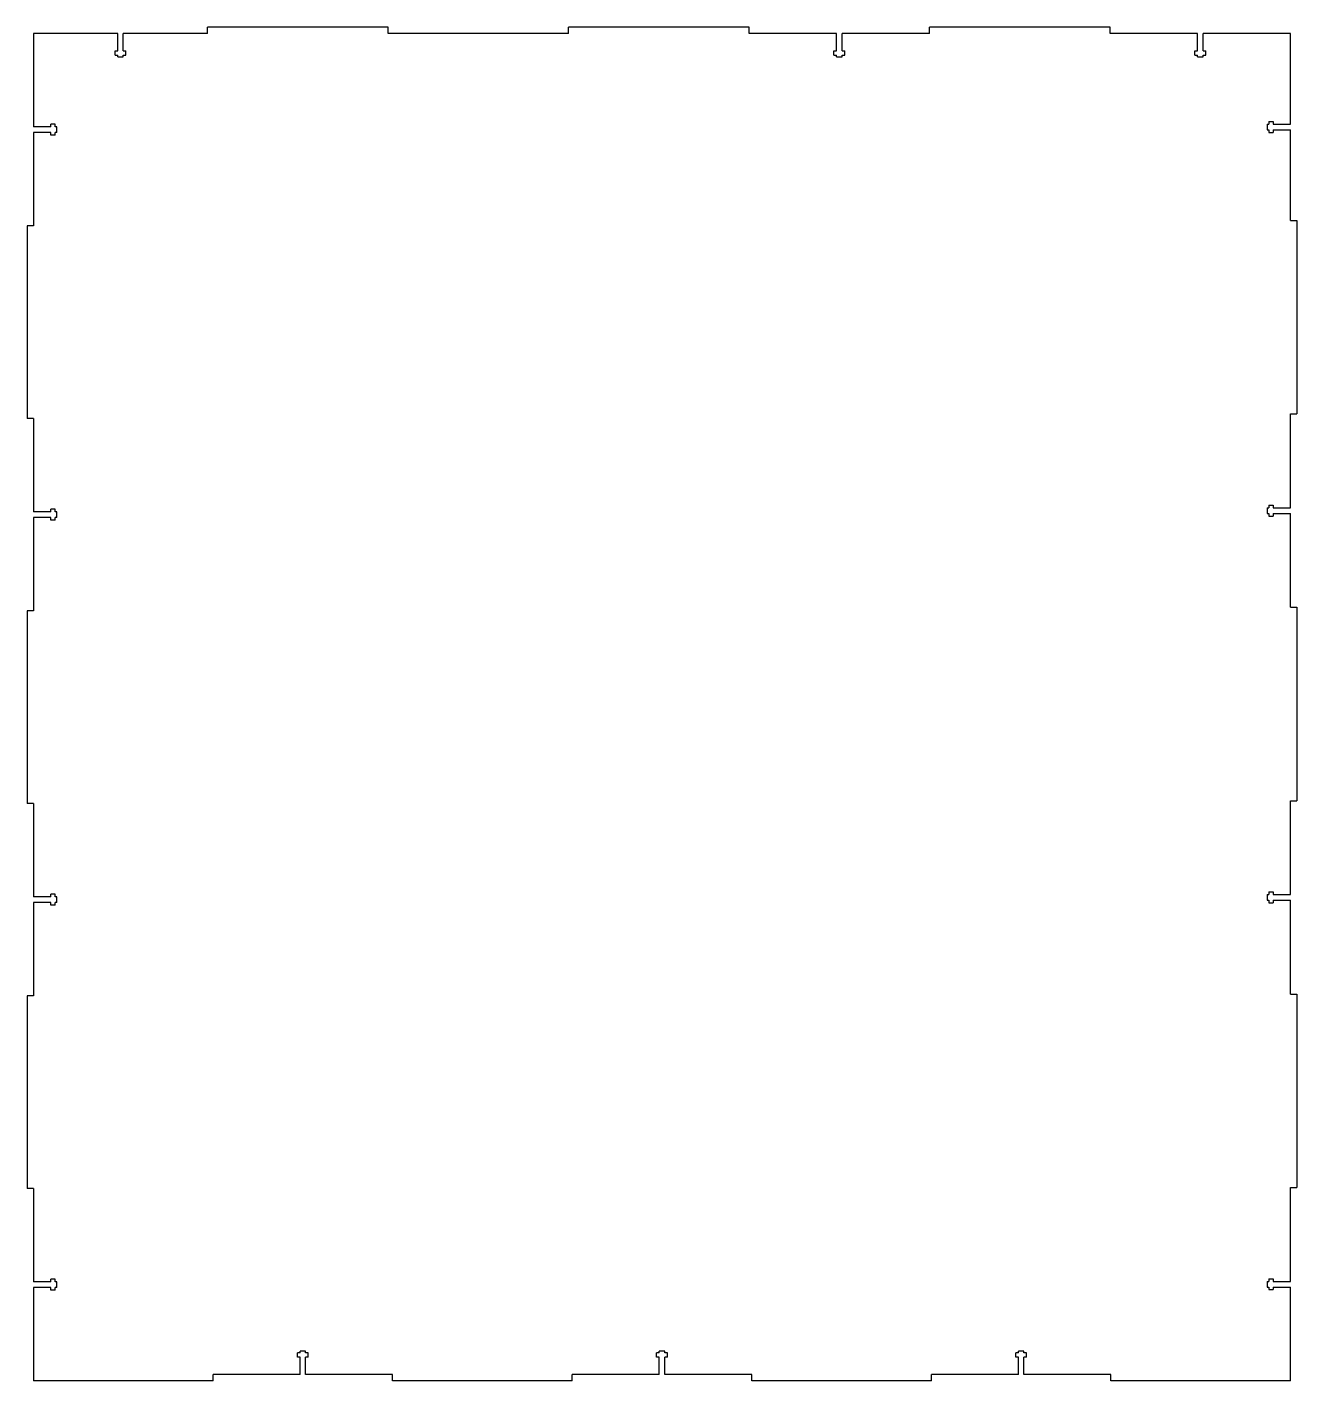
# Model space of a CAD drawing. Extents: x 32 to 633, y 194 to 835.
import ezdxf

# ---------------------------------------------------------------- set-up
doc = ezdxf.new("R2010")
doc.units = 0
doc.header["$LTSCALE"] = 12.7
doc.layers.add('VISIBLE', color=7, linetype='CONTINUOUS')

msp = doc.modelspace()

# ---------------------------------------------------------------- linework, layer by layer
at = {"layer": 'VISIBLE'}
for p, q in [((117.48, 831.79), (117.48, 834.79)), ((202.91, 834.79), (117.48, 834.79)), ((202.91, 831.79), (202.91, 834.79)), ((288.34, 831.79), (288.34, 834.79)), ((373.76, 834.79), (288.34, 834.79)), ((373.76, 831.79), (373.76, 834.79)), ((459.19, 831.79), (459.19, 834.79)), ((544.62, 834.79), (459.19, 834.79)), ((544.62, 831.79), (544.62, 834.79)), ((35.05, 831.79), (35.05, 787.54)), ((74.94, 831.79), (35.05, 831.79)), ((74.94, 823.6), (74.94, 831.79)), ((77.59, 823.6), (77.59, 831.79)), ((117.48, 831.79), (77.59, 831.79)), ((288.34, 831.79), (202.91, 831.79)), ((415.15, 831.79), (373.76, 831.79)), ((415.15, 823.6), (415.15, 831.79)), ((417.8, 823.6), (417.8, 831.79)), ((459.19, 831.79), (417.8, 831.79)), ((586.01, 831.79), (544.62, 831.79)), ((586.01, 823.6), (586.01, 831.79)), ((588.66, 823.6), (588.66, 831.79)), ((630.05, 831.79), (588.66, 831.79)), ((630.05, 788.82), (630.05, 831.79)), ((73.69, 823.6), (74.94, 823.6)), ((73.69, 821.45), (73.69, 823.6)), ((73.69, 821.45), (74.94, 821.45)), ((74.94, 820.64), (74.94, 821.45)), ((74.94, 820.64), (77.59, 820.64)), ((77.59, 823.6), (78.84, 823.6)), ((77.59, 820.64), (77.59, 821.45)), ((77.59, 821.45), (78.84, 821.45)), ((78.84, 821.45), (78.84, 823.6)), ((413.9, 823.6), (415.15, 823.6)), ((413.9, 821.45), (413.9, 823.6)), ((413.9, 821.45), (415.15, 821.45)), ((415.15, 820.64), (415.15, 821.45)), ((415.15, 820.64), (417.8, 820.64)), ((417.8, 823.6), (419.05, 823.6)), ((417.8, 820.64), (417.8, 821.45)), ((417.8, 821.45), (419.05, 821.45)), ((419.05, 821.45), (419.05, 823.6)), ((584.76, 823.6), (586.01, 823.6)), ((584.76, 821.45), (584.76, 823.6)), ((584.76, 821.45), (586.01, 821.45)), ((586.01, 820.64), (586.01, 821.45)), ((586.01, 820.64), (588.66, 820.64)), ((588.66, 823.6), (589.91, 823.6)), ((588.66, 820.64), (588.66, 821.45)), ((588.66, 821.45), (589.91, 821.45)), ((589.91, 821.45), (589.91, 823.6)), ((45.39, 788.79), (43.24, 788.79)), ((43.24, 787.54), (43.24, 788.79)), ((45.39, 787.54), (45.39, 788.79)), ((618.9, 788.82), (619.71, 788.82)), ((618.9, 788.82), (618.9, 786.17)), ((619.71, 790.07), (621.86, 790.07)), ((619.71, 790.07), (619.71, 788.82)), ((621.86, 790.07), (621.86, 788.82)), ((621.86, 788.82), (630.05, 788.82)), ((43.24, 787.54), (35.05, 787.54)), ((43.24, 784.89), (35.05, 784.89)), ((35.05, 784.89), (35.05, 740.64)), ((43.24, 783.64), (43.24, 784.89)), ((45.39, 783.64), (43.24, 783.64)), ((46.2, 787.54), (45.39, 787.54)), ((45.39, 783.64), (45.39, 784.89)), ((46.2, 784.89), (45.39, 784.89)), ((46.2, 784.89), (46.2, 787.54)), ((618.9, 786.17), (619.71, 786.17)), ((619.71, 786.17), (619.71, 784.92)), ((619.71, 784.92), (621.86, 784.92)), ((621.86, 786.17), (621.86, 784.92)), ((621.86, 786.17), (630.05, 786.17)), ((630.05, 743.21), (630.05, 786.17)), ((35.05, 740.64), (32.05, 740.64)), ((32.05, 740.64), (32.05, 649.5)), ((630.05, 743.21), (633.05, 743.21)), ((633.05, 743.21), (633.05, 651.64)), ((35.05, 649.5), (32.05, 649.5)), ((35.05, 649.5), (35.05, 605.25)), ((630.05, 651.64), (633.05, 651.64)), ((630.05, 607.18), (630.05, 651.64)), ((43.24, 605.25), (35.05, 605.25)), ((43.24, 602.6), (35.05, 602.6)), ((35.05, 602.6), (35.05, 558.36)), ((45.39, 606.5), (43.24, 606.5)), ((43.24, 605.25), (43.24, 606.5)), ((43.24, 601.35), (43.24, 602.6)), ((45.39, 605.25), (45.39, 606.5)), ((46.2, 605.25), (45.39, 605.25)), ((45.39, 601.35), (45.39, 602.6)), ((46.2, 602.6), (45.39, 602.6)), ((46.2, 602.6), (46.2, 605.25)), ((618.9, 607.18), (619.71, 607.18)), ((618.9, 607.18), (618.9, 604.53)), ((618.9, 604.53), (619.71, 604.53)), ((619.71, 608.43), (621.86, 608.43)), ((619.71, 608.43), (619.71, 607.18)), ((619.71, 604.53), (619.71, 603.28)), ((619.71, 603.28), (621.86, 603.28)), ((621.86, 608.43), (621.86, 607.18)), ((621.86, 607.18), (630.05, 607.18)), ((621.86, 604.53), (621.86, 603.28)), ((621.86, 604.53), (630.05, 604.53)), ((630.05, 560.07), (630.05, 604.53)), ((45.39, 601.35), (43.24, 601.35)), ((35.05, 558.36), (32.05, 558.36)), ((32.05, 558.36), (32.05, 467.21)), ((630.05, 560.07), (633.05, 560.07)), ((633.05, 560.07), (633.05, 468.5)), ((630.05, 468.5), (633.05, 468.5)), ((630.05, 424.04), (630.05, 468.5)), ((35.05, 467.21), (32.05, 467.21)), ((35.05, 467.21), (35.05, 422.97)), ((45.39, 424.22), (43.24, 424.22)), ((43.24, 422.97), (43.24, 424.22)), ((45.39, 422.97), (45.39, 424.22)), ((618.9, 424.04), (619.71, 424.04)), ((618.9, 424.04), (618.9, 421.39)), ((619.71, 425.29), (621.86, 425.29)), ((619.71, 425.29), (619.71, 424.04)), ((621.86, 425.29), (621.86, 424.04)), ((621.86, 424.04), (630.05, 424.04)), ((43.24, 422.97), (35.05, 422.97)), ((43.24, 420.32), (35.05, 420.32)), ((35.05, 420.32), (35.05, 376.07)), ((43.24, 419.07), (43.24, 420.32)), ((45.39, 419.07), (43.24, 419.07)), ((46.2, 422.97), (45.39, 422.97)), ((45.39, 419.07), (45.39, 420.32)), ((46.2, 420.32), (45.39, 420.32)), ((46.2, 420.32), (46.2, 422.97)), ((618.9, 421.39), (619.71, 421.39)), ((619.71, 421.39), (619.71, 420.14)), ((619.71, 420.14), (621.86, 420.14)), ((621.86, 421.39), (621.86, 420.14)), ((621.86, 421.39), (630.05, 421.39)), ((630.05, 376.93), (630.05, 421.39)), ((35.05, 376.07), (32.05, 376.07)), ((32.05, 376.07), (32.05, 284.93)), ((630.05, 376.93), (633.05, 376.93)), ((633.05, 376.93), (633.05, 285.36)), ((35.05, 284.93), (32.05, 284.93)), ((35.05, 284.93), (35.05, 240.68)), ((630.05, 285.36), (633.05, 285.36)), ((630.05, 240.9), (630.05, 285.36)), ((43.24, 240.68), (35.05, 240.68)), ((43.24, 238.03), (35.05, 238.03)), ((35.05, 238.03), (35.05, 193.79)), ((45.39, 241.93), (43.24, 241.93)), ((43.24, 240.68), (43.24, 241.93)), ((43.24, 236.78), (43.24, 238.03)), ((45.39, 240.68), (45.39, 241.93)), ((46.2, 240.68), (45.39, 240.68)), ((45.39, 236.78), (45.39, 238.03)), ((46.2, 238.03), (45.39, 238.03)), ((46.2, 238.03), (46.2, 240.68)), ((618.9, 240.9), (619.71, 240.9)), ((618.9, 240.9), (618.9, 238.25)), ((618.9, 238.25), (619.71, 238.25)), ((619.71, 242.15), (621.86, 242.15)), ((619.71, 242.15), (619.71, 240.9)), ((619.71, 238.25), (619.71, 237)), ((621.86, 242.15), (621.86, 240.9)), ((621.86, 240.9), (630.05, 240.9)), ((621.86, 238.25), (621.86, 237)), ((621.86, 238.25), (630.05, 238.25)), ((630.05, 193.79), (630.05, 238.25)), ((45.39, 236.78), (43.24, 236.78)), ((619.71, 237), (621.86, 237)), ((161.23, 207.12), (159.98, 207.12)), ((159.98, 204.97), (159.98, 207.12)), ((163.87, 207.94), (161.23, 207.94)), ((161.23, 207.12), (161.23, 207.94)), ((163.87, 207.12), (163.87, 207.94)), ((165.12, 207.12), (163.87, 207.12)), ((165.12, 204.97), (165.12, 207.12)), ((331.23, 207.12), (329.98, 207.12)), ((329.98, 204.97), (329.98, 207.12)), ((333.87, 207.94), (331.23, 207.94)), ((331.23, 207.12), (331.23, 207.94)), ((333.87, 207.12), (333.87, 207.94)), ((335.12, 207.12), (333.87, 207.12)), ((335.12, 204.97), (335.12, 207.12)), ((501.23, 207.12), (499.98, 207.12)), ((499.98, 204.97), (499.98, 207.12)), ((503.87, 207.94), (501.23, 207.94)), ((501.23, 207.12), (501.23, 207.94)), ((503.87, 207.12), (503.87, 207.94)), ((505.13, 207.12), (503.87, 207.12)), ((505.13, 204.97), (505.13, 207.12)), ((161.23, 204.97), (159.98, 204.97)), ((161.23, 196.79), (161.23, 204.97)), ((163.87, 196.79), (163.87, 204.97)), ((165.12, 204.97), (163.87, 204.97)), ((331.23, 204.97), (329.98, 204.97)), ((331.23, 196.79), (331.23, 204.97)), ((333.87, 196.79), (333.87, 204.97)), ((335.12, 204.97), (333.87, 204.97)), ((501.23, 204.97), (499.98, 204.97)), ((501.23, 196.79), (501.23, 204.97)), ((503.87, 196.79), (503.87, 204.97)), ((505.13, 204.97), (503.87, 204.97)), ((120.05, 193.79), (35.05, 193.79)), ((161.23, 196.79), (120.05, 196.79)), ((120.05, 193.79), (120.05, 196.79)), ((205.05, 196.79), (163.87, 196.79)), ((205.05, 193.79), (205.05, 196.79)), ((290.05, 193.79), (205.05, 193.79)), ((331.23, 196.79), (290.05, 196.79)), ((290.05, 193.79), (290.05, 196.79)), ((375.05, 196.79), (333.87, 196.79)), ((375.05, 193.79), (375.05, 196.79)), ((460.05, 193.79), (375.05, 193.79)), ((501.23, 196.79), (460.05, 196.79)), ((460.05, 193.79), (460.05, 196.79)), ((545.05, 196.79), (503.87, 196.79)), ((545.05, 193.79), (545.05, 196.79)), ((630.05, 193.79), (545.05, 193.79))]:
    msp.add_line(p, q, dxfattribs=at)

doc.saveas('drawing.dxf')
